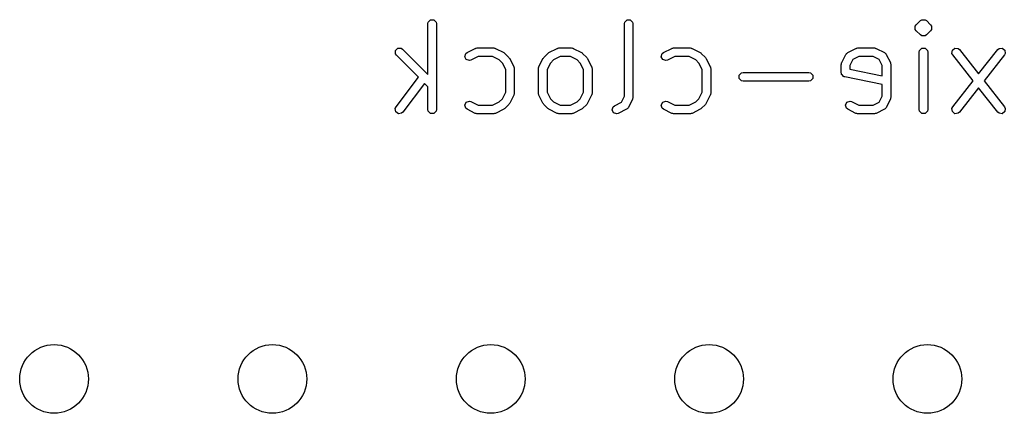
# Model space of a CAD drawing. Extents: x 2.89 to 10.22, y -4.48 to -2.42.
# Drawn here: x 8.4268 to 8.8782, y -2.7953 to -2.6148 of the extents above; entities that cross this region are included whole.
import ezdxf

# ---------------------------------------------------------------- set-up
doc = ezdxf.new("R2010")
doc.units = 0
doc.header["$MEASUREMENT"] = 0
doc.layers.add('BLACK', color=7, linetype='CONTINUOUS')

msp = doc.modelspace()

# ---------------------------------------------------------------- linework, layer by layer
at = {"layer": 'BLACK', "linetype": 'CONTINUOUS'}
for p, q in [((8.61374, -2.61663), (8.61389, -2.61588)), ((8.61374, -2.64), (8.61374, -2.61663)), ((8.61389, -2.61588), (8.61495, -2.61481)), ((8.61495, -2.61481), (8.61646, -2.61481)), ((8.61646, -2.61481), (8.61753, -2.61588)), ((8.61753, -2.61588), (8.61768, -2.61663)), ((8.61768, -2.61663), (8.61768, -2.656)), ((8.70373, -2.61663), (8.70388, -2.61588)), ((8.70373, -2.64991), (8.70373, -2.61663)), ((8.70388, -2.61588), (8.70494, -2.61481)), ((8.70494, -2.61481), (8.70645, -2.61481)), ((8.70645, -2.61481), (8.70751, -2.61588)), ((8.70751, -2.61588), (8.70766, -2.61663)), ((8.70766, -2.61663), (8.70766, -2.65038)), ((8.83699, -2.61775), (8.83741, -2.61712)), ((8.83699, -2.61926), (8.83699, -2.61775)), ((8.83699, -2.61775), (8.83699, -2.61775)), ((8.83741, -2.61712), (8.83929, -2.61524)), ((8.83929, -2.61524), (8.83993, -2.61481)), ((8.83993, -2.61481), (8.84143, -2.61481)), ((8.84143, -2.61481), (8.84207, -2.61524)), ((8.84207, -2.61524), (8.84395, -2.61712)), ((8.84395, -2.61712), (8.84437, -2.61775)), ((8.84437, -2.61775), (8.84437, -2.61775)), ((8.84437, -2.61775), (8.84437, -2.61926)), ((8.83741, -2.6199), (8.83699, -2.61926)), ((8.83929, -2.62177), (8.83741, -2.6199)), ((8.83993, -2.6222), (8.83929, -2.62177)), ((8.84143, -2.6222), (8.83993, -2.6222)), ((8.83993, -2.6222), (8.83993, -2.6222)), ((8.84207, -2.62177), (8.84143, -2.6222)), ((8.84395, -2.6199), (8.84207, -2.62177)), ((8.84437, -2.61926), (8.84395, -2.6199)), ((8.59889, -2.629), (8.59996, -2.62794)), ((8.59889, -2.63051), (8.59889, -2.629)), ((8.59932, -2.63115), (8.59889, -2.63051)), ((8.60936, -2.64119), (8.59932, -2.63115)), ((8.59996, -2.62794), (8.60146, -2.62794)), ((8.60146, -2.62794), (8.6021, -2.62836)), ((8.6021, -2.62836), (8.61374, -2.64)), ((8.63062, -2.63177), (8.63109, -2.63034)), ((8.63129, -2.63312), (8.63062, -2.63177)), ((8.63109, -2.63034), (8.6317, -2.62987)), ((8.6317, -2.62987), (8.63545, -2.628)), ((8.63679, -2.63172), (8.63346, -2.63339)), ((8.63545, -2.628), (8.63554, -2.62797)), ((8.63554, -2.62797), (8.63558, -2.62794)), ((8.63558, -2.62794), (8.63589, -2.62788)), ((8.63589, -2.62788), (8.63619, -2.62779)), ((8.63619, -2.62779), (8.63623, -2.62781)), ((8.63623, -2.62781), (8.63633, -2.62779)), ((8.63633, -2.62779), (8.64383, -2.62779)), ((8.64336, -2.63172), (8.63679, -2.63172)), ((8.64641, -2.63325), (8.64336, -2.63172)), ((8.64383, -2.62779), (8.64393, -2.62781)), ((8.64393, -2.62781), (8.64397, -2.62779)), ((8.64397, -2.62779), (8.64427, -2.62788)), ((8.64427, -2.62788), (8.64458, -2.62794)), ((8.64458, -2.62794), (8.64461, -2.62797)), ((8.64461, -2.62797), (8.64471, -2.628)), ((8.64471, -2.628), (8.64846, -2.62987)), ((8.64846, -2.62987), (8.64871, -2.63006)), ((8.64871, -2.63006), (8.64897, -2.63024)), ((8.64897, -2.63024), (8.65085, -2.63211)), ((8.66681, -2.63211), (8.66868, -2.63024)), ((8.66868, -2.63024), (8.66895, -2.63006)), ((8.66895, -2.63006), (8.6692, -2.62987)), ((8.6692, -2.62987), (8.67294, -2.628)), ((8.67429, -2.63172), (8.67124, -2.63325)), ((8.67294, -2.628), (8.67304, -2.62797)), ((8.67304, -2.62797), (8.67307, -2.62794)), ((8.67307, -2.62794), (8.67338, -2.62788)), ((8.67338, -2.62788), (8.67369, -2.62779)), ((8.67369, -2.62779), (8.67373, -2.62781)), ((8.67373, -2.62781), (8.67383, -2.62779)), ((8.67383, -2.62779), (8.67945, -2.62779)), ((8.67898, -2.63172), (8.67429, -2.63172)), ((8.68203, -2.63325), (8.67898, -2.63172)), ((8.67945, -2.62779), (8.67955, -2.62781)), ((8.67955, -2.62781), (8.67959, -2.62779)), ((8.67959, -2.62779), (8.67989, -2.62788)), ((8.67989, -2.62788), (8.6802, -2.62794)), ((8.6802, -2.62794), (8.68023, -2.62797)), ((8.68023, -2.62797), (8.68033, -2.628)), ((8.68033, -2.628), (8.68408, -2.62987)), ((8.68408, -2.62987), (8.68433, -2.63006)), ((8.68433, -2.63006), (8.68459, -2.63024)), ((8.68459, -2.63024), (8.68647, -2.63211)), ((8.72061, -2.63177), (8.72108, -2.63034)), ((8.72128, -2.63312), (8.72061, -2.63177)), ((8.72108, -2.63034), (8.72169, -2.62987)), ((8.72169, -2.62987), (8.72544, -2.628)), ((8.72678, -2.63172), (8.72345, -2.63339)), ((8.72544, -2.628), (8.72553, -2.62797)), ((8.72553, -2.62797), (8.72557, -2.62794)), ((8.72557, -2.62794), (8.72587, -2.62788)), ((8.72587, -2.62788), (8.72618, -2.62779)), ((8.72618, -2.62779), (8.72622, -2.62781)), ((8.72622, -2.62781), (8.72632, -2.62779)), ((8.72632, -2.62779), (8.73382, -2.62779)), ((8.73335, -2.63172), (8.72678, -2.63172)), ((8.7364, -2.63325), (8.73335, -2.63172)), ((8.73382, -2.62779), (8.73391, -2.62781)), ((8.73391, -2.62781), (8.73396, -2.62779)), ((8.73396, -2.62779), (8.73426, -2.62788)), ((8.73426, -2.62788), (8.73457, -2.62794)), ((8.73457, -2.62794), (8.7346, -2.62797)), ((8.7346, -2.62797), (8.7347, -2.628)), ((8.7347, -2.628), (8.73845, -2.62987)), ((8.73845, -2.62987), (8.7387, -2.63006)), ((8.7387, -2.63006), (8.73896, -2.63024)), ((8.73896, -2.63024), (8.74083, -2.63211)), ((8.8033, -2.6345), (8.80517, -2.63075)), ((8.80517, -2.63075), (8.80541, -2.63044)), ((8.80541, -2.63044), (8.80545, -2.63034)), ((8.80545, -2.63034), (8.80556, -2.63026)), ((8.80556, -2.63026), (8.80564, -2.63014)), ((8.80564, -2.63014), (8.80574, -2.63011)), ((8.80574, -2.63011), (8.80605, -2.62987)), ((8.80605, -2.62987), (8.8098, -2.628)), ((8.81115, -2.63172), (8.8084, -2.6331)), ((8.8098, -2.628), (8.8099, -2.62797)), ((8.8099, -2.62797), (8.80993, -2.62794)), ((8.80993, -2.62794), (8.81024, -2.62788)), ((8.81024, -2.62788), (8.81054, -2.62779)), ((8.81054, -2.62779), (8.81059, -2.62781)), ((8.81059, -2.62781), (8.81068, -2.62779)), ((8.81068, -2.62779), (8.81818, -2.62779)), ((8.81772, -2.63172), (8.81115, -2.63172)), ((8.82046, -2.6331), (8.81772, -2.63172)), ((8.81818, -2.62779), (8.81828, -2.62781)), ((8.81828, -2.62781), (8.81832, -2.62779)), ((8.81832, -2.62779), (8.81863, -2.62788)), ((8.81863, -2.62788), (8.81894, -2.62794)), ((8.81894, -2.62794), (8.81897, -2.62797)), ((8.81897, -2.62797), (8.81906, -2.628)), ((8.81906, -2.628), (8.82281, -2.62987)), ((8.82281, -2.62987), (8.82312, -2.63011)), ((8.82312, -2.63011), (8.82322, -2.63014)), ((8.82322, -2.63014), (8.82331, -2.63026)), ((8.82331, -2.63026), (8.82342, -2.63034)), ((8.82342, -2.63034), (8.82345, -2.63044)), ((8.82345, -2.63044), (8.82369, -2.63075)), ((8.82369, -2.63075), (8.82557, -2.6345)), ((8.83871, -2.62976), (8.83886, -2.629)), ((8.83871, -2.656), (8.83871, -2.62976)), ((8.83886, -2.629), (8.83993, -2.62794)), ((8.83993, -2.62794), (8.84143, -2.62794)), ((8.84143, -2.62794), (8.8425, -2.629)), ((8.8425, -2.629), (8.84265, -2.62976)), ((8.84265, -2.62976), (8.84265, -2.656)), ((8.85378, -2.63029), (8.85396, -2.62879)), ((8.85413, -2.63097), (8.85378, -2.63029)), ((8.85396, -2.62879), (8.85515, -2.62786)), ((8.86349, -2.64288), (8.85413, -2.63097)), ((8.85515, -2.62786), (8.85664, -2.62804)), ((8.85664, -2.62804), (8.85723, -2.62854)), ((8.85723, -2.62854), (8.86599, -2.63969)), ((8.86599, -2.63969), (8.87475, -2.62854)), ((8.87785, -2.63097), (8.86849, -2.64288)), ((8.87475, -2.62854), (8.87534, -2.62804)), ((8.87534, -2.62804), (8.87683, -2.62786)), ((8.87683, -2.62786), (8.87802, -2.62879)), ((8.8782, -2.63029), (8.87785, -2.63097)), ((8.87802, -2.62879), (8.8782, -2.63029)), ((8.63272, -2.63359), (8.63129, -2.63312)), ((8.63346, -2.63339), (8.63272, -2.63359)), ((8.64784, -2.63467), (8.64641, -2.63325)), ((8.64936, -2.63772), (8.64784, -2.63467)), ((8.65085, -2.63211), (8.65102, -2.63238)), ((8.65102, -2.63238), (8.65121, -2.63263)), ((8.65121, -2.63263), (8.65309, -2.63637)), ((8.66457, -2.63637), (8.66644, -2.63263)), ((8.66644, -2.63263), (8.66663, -2.63238)), ((8.66663, -2.63238), (8.66681, -2.63211)), ((8.66982, -2.63467), (8.66829, -2.63772)), ((8.67124, -2.63325), (8.66982, -2.63467)), ((8.68346, -2.63467), (8.68203, -2.63325)), ((8.68498, -2.63772), (8.68346, -2.63467)), ((8.68647, -2.63211), (8.68664, -2.63238)), ((8.68664, -2.63238), (8.68683, -2.63263)), ((8.68683, -2.63263), (8.68871, -2.63637)), ((8.72271, -2.63359), (8.72128, -2.63312)), ((8.72345, -2.63339), (8.72271, -2.63359)), ((8.73782, -2.63467), (8.7364, -2.63325)), ((8.73935, -2.63772), (8.73782, -2.63467)), ((8.74083, -2.63211), (8.74101, -2.63238)), ((8.74101, -2.63238), (8.7412, -2.63263)), ((8.7412, -2.63263), (8.74308, -2.63637)), ((8.80309, -2.63538), (8.80311, -2.63528)), ((8.80309, -2.63913), (8.80309, -2.63538)), ((8.8031, -2.63524), (8.80318, -2.63494)), ((8.80311, -2.63528), (8.8031, -2.63524)), ((8.80318, -2.63494), (8.80324, -2.63463)), ((8.80324, -2.63463), (8.80327, -2.6346)), ((8.80327, -2.6346), (8.8033, -2.6345)), ((8.8084, -2.6331), (8.80703, -2.63585)), ((8.80703, -2.63585), (8.80703, -2.63752)), ((8.82184, -2.63585), (8.82046, -2.6331)), ((8.82184, -2.64048), (8.82184, -2.63585)), ((8.82557, -2.6345), (8.82559, -2.6346)), ((8.82559, -2.6346), (8.82563, -2.63463)), ((8.82563, -2.63463), (8.82569, -2.63494)), ((8.82569, -2.63494), (8.82577, -2.63524)), ((8.82577, -2.63524), (8.82576, -2.63528)), ((8.82576, -2.63528), (8.82578, -2.63538)), ((8.82578, -2.63538), (8.82578, -2.65038)), ((8.64936, -2.64804), (8.64936, -2.63772)), ((8.65309, -2.63637), (8.65311, -2.63647)), ((8.65311, -2.63647), (8.65315, -2.6365)), ((8.65315, -2.6365), (8.65321, -2.63681)), ((8.65321, -2.63681), (8.65329, -2.63712)), ((8.65329, -2.63712), (8.65328, -2.63716)), ((8.65328, -2.63716), (8.6533, -2.63726)), ((8.6533, -2.63726), (8.6533, -2.6485)), ((8.66436, -2.63712), (8.66445, -2.63681)), ((8.66438, -2.63716), (8.66436, -2.63712)), ((8.66436, -2.63726), (8.66438, -2.63716)), ((8.66436, -2.6485), (8.66436, -2.63726)), ((8.66445, -2.63681), (8.66451, -2.6365)), ((8.66451, -2.6365), (8.66454, -2.63647)), ((8.66454, -2.63647), (8.66457, -2.63637)), ((8.66829, -2.63772), (8.66829, -2.64804)), ((8.68498, -2.64804), (8.68498, -2.63772)), ((8.68871, -2.63637), (8.68874, -2.63647)), ((8.68874, -2.63647), (8.68877, -2.6365)), ((8.68877, -2.6365), (8.68883, -2.63681)), ((8.68883, -2.63681), (8.68891, -2.63712)), ((8.68891, -2.63712), (8.6889, -2.63716)), ((8.6889, -2.63716), (8.68892, -2.63726)), ((8.68892, -2.63726), (8.68892, -2.6485)), ((8.73935, -2.64804), (8.73935, -2.63772)), ((8.74308, -2.63637), (8.7431, -2.63647)), ((8.7431, -2.63647), (8.74314, -2.6365)), ((8.74314, -2.6365), (8.7432, -2.63681)), ((8.7432, -2.63681), (8.74328, -2.63712)), ((8.74328, -2.63712), (8.74327, -2.63716)), ((8.74327, -2.63716), (8.74329, -2.63726)), ((8.74329, -2.63726), (8.74329, -2.6485)), ((8.75637, -2.64025), (8.75744, -2.63919)), ((8.75637, -2.64176), (8.75637, -2.64025)), ((8.75744, -2.63919), (8.75819, -2.63904)), ((8.75819, -2.63904), (8.78819, -2.63904)), ((8.78819, -2.63904), (8.78894, -2.63919)), ((8.78894, -2.63919), (8.79, -2.64025)), ((8.79, -2.64025), (8.79, -2.64176)), ((8.80315, -2.63942), (8.80309, -2.63913)), ((8.80313, -2.63951), (8.80315, -2.63942)), ((8.80318, -2.63959), (8.80313, -2.63951)), ((8.80324, -2.63988), (8.80318, -2.63959)), ((8.80365, -2.64029), (8.80324, -2.63988)), ((8.80396, -2.64077), (8.80365, -2.64029)), ((8.80424, -2.64088), (8.80396, -2.64077)), ((8.80703, -2.63752), (8.82184, -2.64048)), ((8.59913, -2.65482), (8.60936, -2.64119)), ((8.61217, -2.644), (8.60228, -2.65718)), ((8.61374, -2.64557), (8.61217, -2.644)), ((8.75744, -2.64282), (8.75637, -2.64176)), ((8.75819, -2.64297), (8.75744, -2.64282)), ((8.78819, -2.64297), (8.75819, -2.64297)), ((8.78894, -2.64282), (8.78819, -2.64297)), ((8.79, -2.64176), (8.78894, -2.64282)), ((8.80431, -2.64095), (8.80424, -2.64088)), ((8.8044, -2.64095), (8.80431, -2.64095)), ((8.80467, -2.64106), (8.8044, -2.64095)), ((8.82184, -2.64449), (8.80467, -2.64106)), ((8.82184, -2.64991), (8.82184, -2.64449)), ((8.85413, -2.65479), (8.86349, -2.64288)), ((8.86849, -2.64288), (8.87785, -2.65479)), ((8.61374, -2.656), (8.61374, -2.64557)), ((8.64784, -2.65109), (8.64936, -2.64804)), ((8.65309, -2.64938), (8.65121, -2.65313)), ((8.65311, -2.64929), (8.65309, -2.64938)), ((8.65315, -2.64926), (8.65311, -2.64929)), ((8.65321, -2.64895), (8.65315, -2.64926)), ((8.65329, -2.64864), (8.65321, -2.64895)), ((8.6533, -2.6485), (8.65328, -2.6486)), ((8.65328, -2.6486), (8.65329, -2.64864)), ((8.66438, -2.6486), (8.66436, -2.6485)), ((8.66436, -2.64864), (8.66438, -2.6486)), ((8.66445, -2.64895), (8.66436, -2.64864)), ((8.66451, -2.64926), (8.66445, -2.64895)), ((8.66454, -2.64929), (8.66451, -2.64926)), ((8.66457, -2.64938), (8.66454, -2.64929)), ((8.66644, -2.65313), (8.66457, -2.64938)), ((8.66829, -2.64804), (8.66982, -2.65109)), ((8.68346, -2.65109), (8.68498, -2.64804)), ((8.68871, -2.64938), (8.68683, -2.65313)), ((8.68874, -2.64929), (8.68871, -2.64938)), ((8.68877, -2.64926), (8.68874, -2.64929)), ((8.68883, -2.64895), (8.68877, -2.64926)), ((8.68891, -2.64864), (8.68883, -2.64895)), ((8.68892, -2.6485), (8.6889, -2.6486)), ((8.6889, -2.6486), (8.68891, -2.64864)), ((8.73782, -2.65109), (8.73935, -2.64804)), ((8.74308, -2.64938), (8.7412, -2.65313)), ((8.7431, -2.64929), (8.74308, -2.64938)), ((8.74314, -2.64926), (8.7431, -2.64929)), ((8.7432, -2.64895), (8.74314, -2.64926)), ((8.74328, -2.64864), (8.7432, -2.64895)), ((8.74329, -2.6485), (8.74327, -2.6486)), ((8.74327, -2.6486), (8.74328, -2.64864)), ((8.86599, -2.64607), (8.85723, -2.65722)), ((8.87475, -2.65722), (8.86599, -2.64607)), ((8.63062, -2.65399), (8.63129, -2.65264)), ((8.63109, -2.65542), (8.63062, -2.65399)), ((8.63129, -2.65264), (8.63272, -2.65216)), ((8.63272, -2.65216), (8.63346, -2.65237)), ((8.63346, -2.65237), (8.63679, -2.65403)), ((8.63679, -2.65403), (8.64336, -2.65403)), ((8.64336, -2.65403), (8.64641, -2.65251)), ((8.64641, -2.65251), (8.64784, -2.65109)), ((8.65085, -2.65365), (8.64897, -2.65552)), ((8.65102, -2.65338), (8.65085, -2.65365)), ((8.65121, -2.65313), (8.65102, -2.65338)), ((8.66663, -2.65338), (8.66644, -2.65313)), ((8.66681, -2.65365), (8.66663, -2.65338)), ((8.66868, -2.65552), (8.66681, -2.65365)), ((8.66982, -2.65109), (8.67124, -2.65251)), ((8.67124, -2.65251), (8.67429, -2.65403)), ((8.67429, -2.65403), (8.67898, -2.65403)), ((8.67898, -2.65403), (8.68203, -2.65251)), ((8.68203, -2.65251), (8.68346, -2.65109)), ((8.68647, -2.65365), (8.68459, -2.65552)), ((8.68664, -2.65338), (8.68647, -2.65365)), ((8.68683, -2.65313), (8.68664, -2.65338)), ((8.69858, -2.65471), (8.69919, -2.65424)), ((8.69919, -2.65424), (8.70235, -2.65266)), ((8.70235, -2.65266), (8.70373, -2.64991)), ((8.70746, -2.65126), (8.70558, -2.65501)), ((8.70748, -2.65116), (8.70746, -2.65126)), ((8.70751, -2.65113), (8.70748, -2.65116)), ((8.70758, -2.65082), (8.70751, -2.65113)), ((8.70766, -2.65052), (8.70758, -2.65082)), ((8.70766, -2.65038), (8.70765, -2.65048)), ((8.70765, -2.65048), (8.70766, -2.65052)), ((8.72061, -2.65399), (8.72128, -2.65264)), ((8.72108, -2.65542), (8.72061, -2.65399)), ((8.72128, -2.65264), (8.72271, -2.65216)), ((8.72271, -2.65216), (8.72345, -2.65237)), ((8.72345, -2.65237), (8.72678, -2.65403)), ((8.72678, -2.65403), (8.73335, -2.65403)), ((8.73335, -2.65403), (8.7364, -2.65251)), ((8.7364, -2.65251), (8.73782, -2.65109)), ((8.74083, -2.65365), (8.73896, -2.65552)), ((8.74101, -2.65338), (8.74083, -2.65365)), ((8.7412, -2.65313), (8.74101, -2.65338)), ((8.80497, -2.65399), (8.80564, -2.65264)), ((8.80545, -2.65542), (8.80497, -2.65399)), ((8.80564, -2.65264), (8.80707, -2.65216)), ((8.80707, -2.65216), (8.80781, -2.65237)), ((8.80781, -2.65237), (8.81115, -2.65403)), ((8.81115, -2.65403), (8.81772, -2.65403)), ((8.81772, -2.65403), (8.82046, -2.65266)), ((8.82046, -2.65266), (8.82184, -2.64991)), ((8.82557, -2.65126), (8.82369, -2.65501)), ((8.82559, -2.65116), (8.82557, -2.65126)), ((8.82563, -2.65113), (8.82559, -2.65116)), ((8.82569, -2.65082), (8.82563, -2.65113)), ((8.82577, -2.65052), (8.82569, -2.65082)), ((8.82578, -2.65038), (8.82576, -2.65048)), ((8.82576, -2.65048), (8.82577, -2.65052)), ((8.5988, -2.65551), (8.59913, -2.65482)), ((8.59902, -2.65701), (8.5988, -2.65551)), ((8.60022, -2.65791), (8.59902, -2.65701)), ((8.60171, -2.6577), (8.60022, -2.65791)), ((8.60228, -2.65718), (8.60171, -2.6577)), ((8.61389, -2.65676), (8.61374, -2.656)), ((8.61495, -2.65782), (8.61389, -2.65676)), ((8.61646, -2.65782), (8.61495, -2.65782)), ((8.61753, -2.65676), (8.61646, -2.65782)), ((8.61768, -2.656), (8.61753, -2.65676)), ((8.6317, -2.65589), (8.63109, -2.65542)), ((8.63545, -2.65776), (8.6317, -2.65589)), ((8.63554, -2.65779), (8.63545, -2.65776)), ((8.63558, -2.65782), (8.63554, -2.65779)), ((8.63589, -2.65788), (8.63558, -2.65782)), ((8.63619, -2.65797), (8.63589, -2.65788)), ((8.63623, -2.65795), (8.63619, -2.65797)), ((8.63633, -2.65797), (8.63623, -2.65795)), ((8.64383, -2.65797), (8.63633, -2.65797)), ((8.64393, -2.65795), (8.64383, -2.65797)), ((8.64397, -2.65797), (8.64393, -2.65795)), ((8.64427, -2.65788), (8.64397, -2.65797)), ((8.64458, -2.65782), (8.64427, -2.65788)), ((8.64461, -2.65779), (8.64458, -2.65782)), ((8.64471, -2.65776), (8.64461, -2.65779)), ((8.64846, -2.65589), (8.64471, -2.65776)), ((8.64871, -2.6557), (8.64846, -2.65589)), ((8.64897, -2.65552), (8.64871, -2.6557)), ((8.66895, -2.6557), (8.66868, -2.65552)), ((8.6692, -2.65589), (8.66895, -2.6557)), ((8.67294, -2.65776), (8.6692, -2.65589)), ((8.67304, -2.65779), (8.67294, -2.65776)), ((8.67307, -2.65782), (8.67304, -2.65779)), ((8.67338, -2.65788), (8.67307, -2.65782)), ((8.67369, -2.65797), (8.67338, -2.65788)), ((8.67373, -2.65795), (8.67369, -2.65797)), ((8.67383, -2.65797), (8.67373, -2.65795)), ((8.67945, -2.65797), (8.67383, -2.65797)), ((8.67955, -2.65795), (8.67945, -2.65797)), ((8.67959, -2.65797), (8.67955, -2.65795)), ((8.67989, -2.65788), (8.67959, -2.65797)), ((8.6802, -2.65782), (8.67989, -2.65788)), ((8.68023, -2.65779), (8.6802, -2.65782)), ((8.68033, -2.65776), (8.68023, -2.65779)), ((8.68408, -2.65589), (8.68033, -2.65776)), ((8.68433, -2.6557), (8.68408, -2.65589)), ((8.68459, -2.65552), (8.68433, -2.6557)), ((8.69811, -2.65614), (8.69858, -2.65471)), ((8.69878, -2.65749), (8.69811, -2.65614)), ((8.70021, -2.65797), (8.69878, -2.65749)), ((8.70095, -2.65776), (8.70021, -2.65797)), ((8.7047, -2.65589), (8.70095, -2.65776)), ((8.70501, -2.65565), (8.7047, -2.65589)), ((8.70511, -2.65562), (8.70501, -2.65565)), ((8.7052, -2.6555), (8.70511, -2.65562)), ((8.70531, -2.65542), (8.7052, -2.6555)), ((8.70534, -2.65532), (8.70531, -2.65542)), ((8.70558, -2.65501), (8.70534, -2.65532)), ((8.72169, -2.65589), (8.72108, -2.65542)), ((8.72544, -2.65776), (8.72169, -2.65589)), ((8.72553, -2.65779), (8.72544, -2.65776)), ((8.72557, -2.65782), (8.72553, -2.65779)), ((8.72587, -2.65788), (8.72557, -2.65782)), ((8.72618, -2.65797), (8.72587, -2.65788)), ((8.72622, -2.65795), (8.72618, -2.65797)), ((8.72632, -2.65797), (8.72622, -2.65795)), ((8.73382, -2.65797), (8.72632, -2.65797)), ((8.73391, -2.65795), (8.73382, -2.65797)), ((8.73396, -2.65797), (8.73391, -2.65795)), ((8.73426, -2.65788), (8.73396, -2.65797)), ((8.73457, -2.65782), (8.73426, -2.65788)), ((8.7346, -2.65779), (8.73457, -2.65782)), ((8.7347, -2.65776), (8.7346, -2.65779)), ((8.73845, -2.65589), (8.7347, -2.65776)), ((8.7387, -2.6557), (8.73845, -2.65589)), ((8.73896, -2.65552), (8.7387, -2.6557)), ((8.80605, -2.65589), (8.80545, -2.65542)), ((8.8098, -2.65776), (8.80605, -2.65589)), ((8.8099, -2.65779), (8.8098, -2.65776)), ((8.80993, -2.65782), (8.8099, -2.65779)), ((8.81024, -2.65788), (8.80993, -2.65782)), ((8.81054, -2.65797), (8.81024, -2.65788)), ((8.81059, -2.65795), (8.81054, -2.65797)), ((8.81068, -2.65797), (8.81059, -2.65795)), ((8.81818, -2.65797), (8.81068, -2.65797)), ((8.81828, -2.65795), (8.81818, -2.65797)), ((8.81832, -2.65797), (8.81828, -2.65795)), ((8.81863, -2.65788), (8.81832, -2.65797)), ((8.81894, -2.65782), (8.81863, -2.65788)), ((8.81897, -2.65779), (8.81894, -2.65782)), ((8.81906, -2.65776), (8.81897, -2.65779)), ((8.82281, -2.65589), (8.81906, -2.65776)), ((8.82312, -2.65565), (8.82281, -2.65589)), ((8.82322, -2.65562), (8.82312, -2.65565)), ((8.82331, -2.6555), (8.82322, -2.65562)), ((8.82342, -2.65542), (8.82331, -2.6555)), ((8.82345, -2.65532), (8.82342, -2.65542)), ((8.82369, -2.65501), (8.82345, -2.65532)), ((8.83886, -2.65676), (8.83871, -2.656)), ((8.83993, -2.65782), (8.83886, -2.65676)), ((8.84143, -2.65782), (8.83993, -2.65782)), ((8.8425, -2.65676), (8.84143, -2.65782)), ((8.84265, -2.656), (8.8425, -2.65676)), ((8.85378, -2.65547), (8.85413, -2.65479)), ((8.85396, -2.65697), (8.85378, -2.65547)), ((8.85515, -2.6579), (8.85396, -2.65697)), ((8.85664, -2.65772), (8.85515, -2.6579)), ((8.85723, -2.65722), (8.85664, -2.65772)), ((8.87534, -2.65772), (8.87475, -2.65722)), ((8.87683, -2.6579), (8.87534, -2.65772)), ((8.87802, -2.65697), (8.87683, -2.6579)), ((8.87785, -2.65479), (8.8782, -2.65547)), ((8.8782, -2.65547), (8.87802, -2.65697))]:
    msp.add_line(p, q, dxfattribs=at)
at = {"layer": 'BLACK'}
for centre in [(8.44252, -2.77953), (8.54252, -2.77953), (8.64252, -2.77953), (8.74252, -2.77953), (8.84252, -2.77953)]:
    msp.add_circle(centre, 0.01575, dxfattribs=at)

doc.saveas('drawing.dxf')
